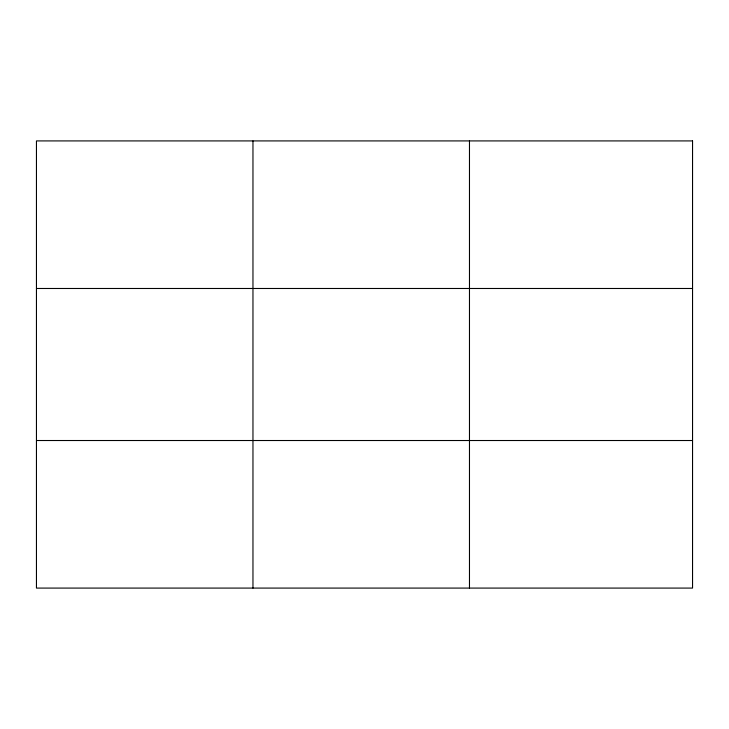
<?xml version="1.0" encoding="UTF-8"?>
<svg xmlns="http://www.w3.org/2000/svg" width="729" height="729" viewBox="0 0 729 729"><rect width="100%" height="100%" fill="white"/><g stroke="black" fill="none" stroke-linecap="round" stroke-linejoin="round"><path stroke-width="1.09" d="M252.963 588.084L252.963 140.916M469.476 588.084L469.476 140.916M36.45 288.484L692.55 288.484M36.45 440.516L692.55 440.516M692.55 140.916L692.55 588.084L36.45 588.084L36.45 140.916L692.55 140.916"/></g></svg>
